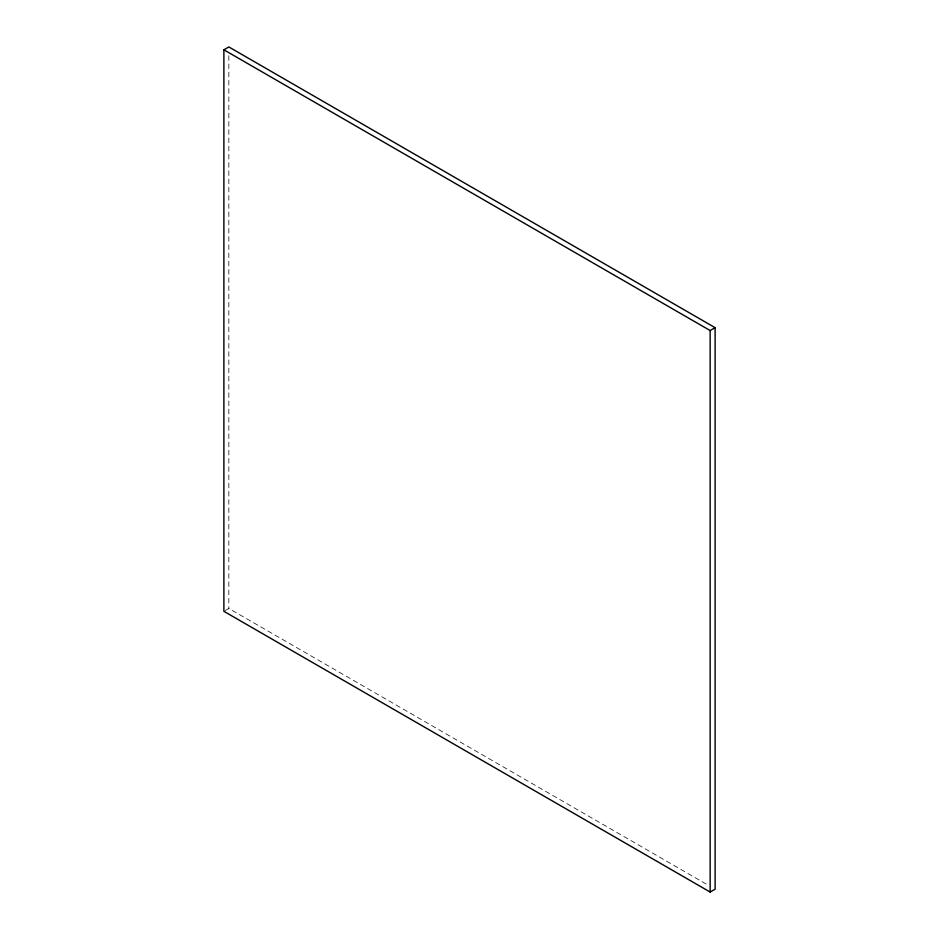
<?xml version="1.0" encoding="UTF-8"?>
<svg xmlns="http://www.w3.org/2000/svg" width="939" height="939" viewBox="0 0 939 939"><rect width="100%" height="100%" fill="white"/><g stroke="black" fill="none" stroke-linecap="round" stroke-linejoin="round"><path stroke-width="0.7" stroke-dasharray="4.7 3.52" d="M225.125 610.596L228.846 608.449L708.769 885.524M228.846 55.741L228.846 608.449"/><path stroke-width="1.41" d="M223.881 49.814L228.846 46.95L715.119 327.688L715.119 889.186L710.154 892.05L223.881 611.312L223.881 49.814L710.154 330.551L715.119 327.688M710.154 330.551L710.154 892.05"/></g></svg>
